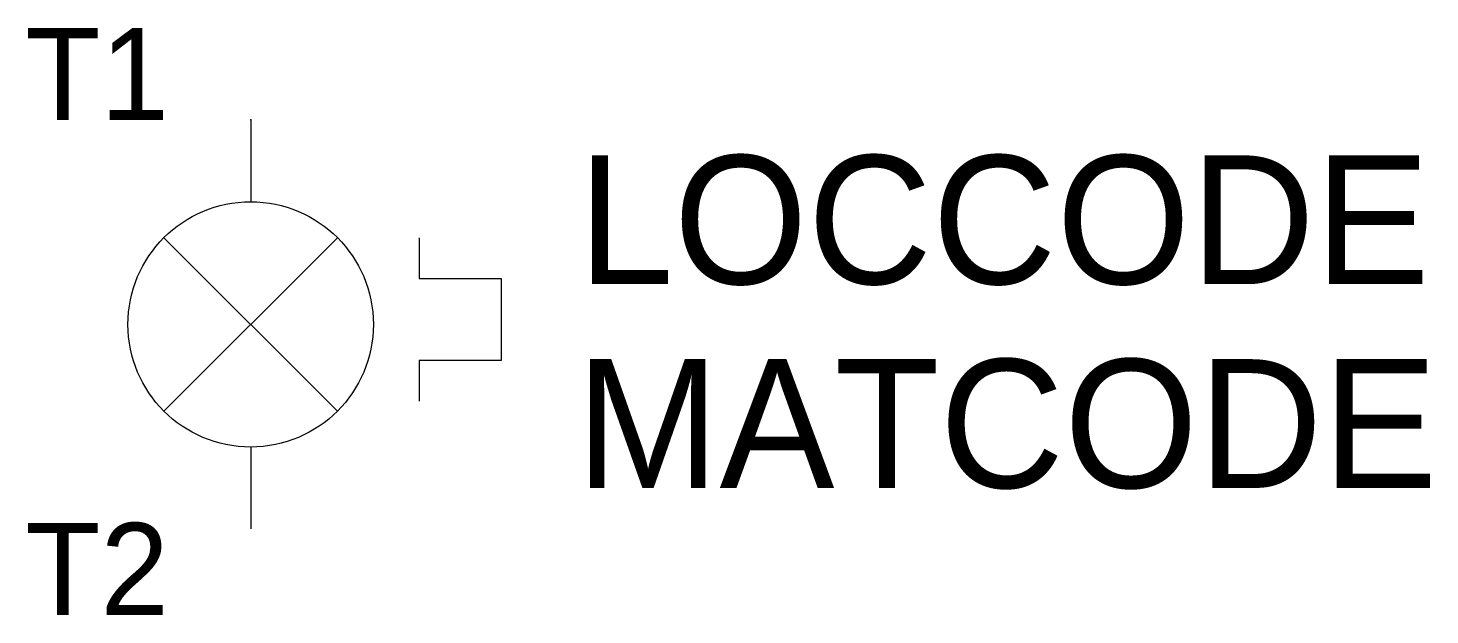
# Model space of a CAD drawing. Extents: x -5.4 to 28.8, y -7.1 to 7.2.
import ezdxf
from ezdxf.enums import TextEntityAlignment as Align

# ---------------------------------------------------------------- set-up
doc = ezdxf.new("R2010")
doc.units = 0
doc.layers.get('0').update_dxf_attribs({"linetype": 'CONTINUOUS'})
doc.layers.add('C', color=6, linetype='CONTINUOUS')
doc.layers.add('T2', color=1, linetype='CONTINUOUS')

msp = doc.modelspace()

# ---------------------------------------------------------------- linework, layer by layer
at = {"color": 0}
for p, q in [((0, 5), (0, 3)), ((-2.121, 2.121), (2.121, -2.121)), ((2.121, 2.121), (-2.121, -2.121)), ((4.124, 2.119), (4.124, 1.119)), ((4.124, 1.119), (6.124, 1.119)), ((6.124, 1.119), (6.124, -0.881)), ((6.124, -0.881), (4.124, -0.881)), ((4.124, -0.881), (4.124, -1.881)), ((0, -3), (0, -5))]:
    msp.add_line(p, q, dxfattribs=at)
msp.add_circle((0, 0), 3, dxfattribs=at)
at = {"layer": 'C', "color": 0}
msp.add_point((0, 5), dxfattribs=at)

# ---------------------------------------------------------------- texts
at = {"color": 0, "linetype": 'CONTINUOUS'}
for tag, p in [('LOCCODE', (8, 0.985)), ('MATCODE', (7.955, -4))]:
    msp.add_attdef(tag, p, '', height=3.15, dxfattribs=at)
at = {"layer": 'T2', "color": 0, "linetype": 'CONTINUOUS'}
for tag, p in [('T1', (-2, 4.999)), ('T2', (-2, -7.107))]:
    msp.add_attdef(tag, text='', height=2.25, dxfattribs=at).set_placement(p, align=Align.RIGHT)

doc.saveas('drawing.dxf')
